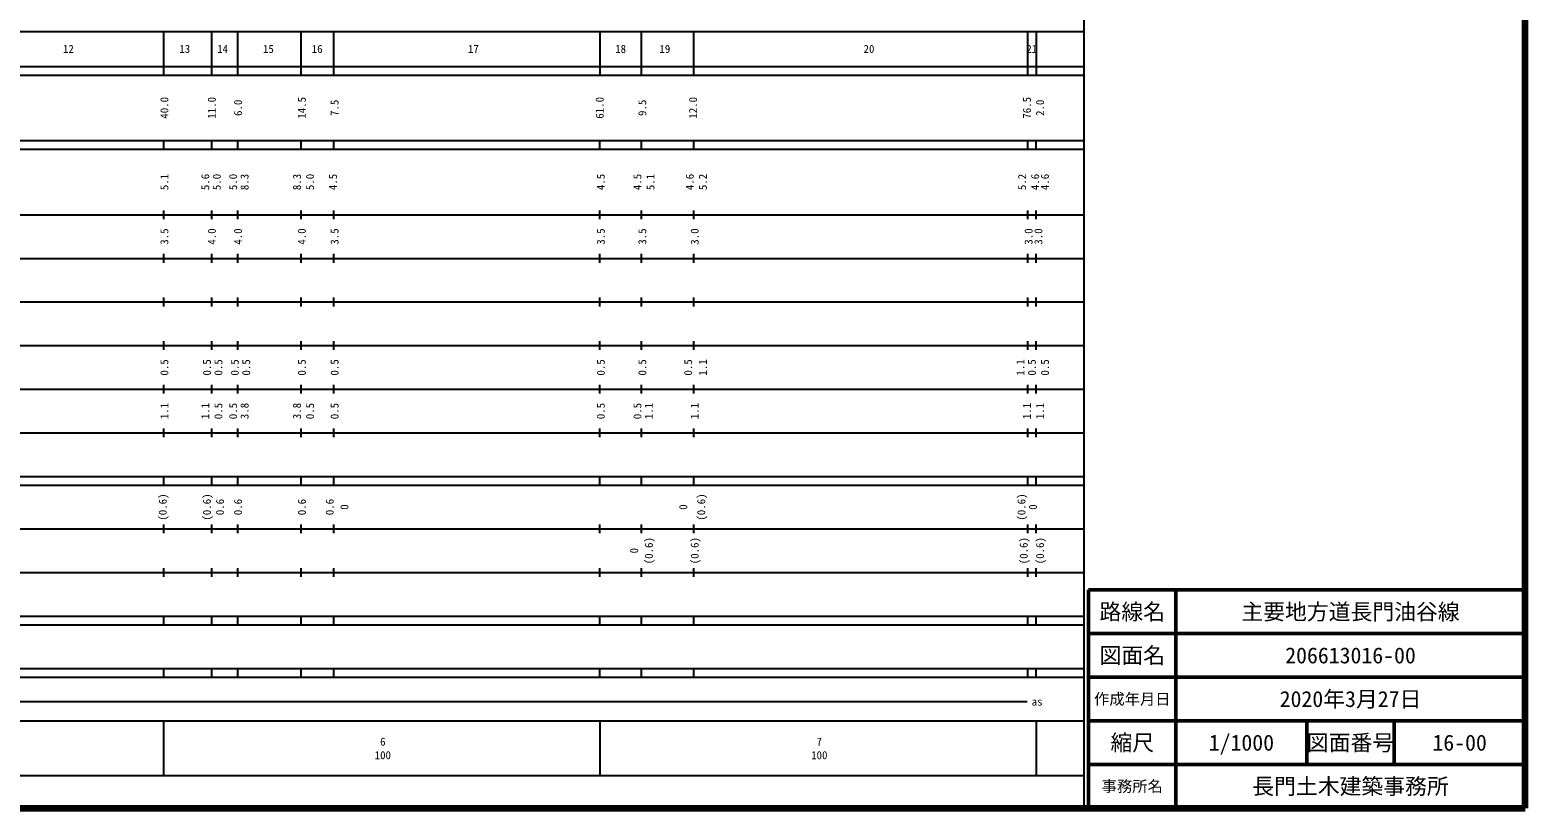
# Model space of a CAD drawing. Units: millimetres on the paper. Extents: x 40 to 680, y 20 to 380.
# Drawn here: x 337.4 to 680, y 20 to 198.4 of the extents above; entities that cross this region are included whole.
import ezdxf
from ezdxf.enums import TextEntityAlignment as Align

# ---------------------------------------------------------------- set-up
doc = ezdxf.new("R2010")
doc.units = ezdxf.units.MM
for name, color, linetype, lineweight in [('M-TTL', 2, 'Continuous', 140), ('M-TTL-BAND', 7, 'Continuous', 25), ('M-TTL-FRAM', 2, 'Continuous', 50), ('M-TTL-LINE', 7, 'Continuous', 50), ('M-TTL-TXT', 7, 'Continuous', 13)]:
    doc.layers.add(name, color=color, linetype=linetype, lineweight=lineweight)
doc.styles.add('ＭＳ ゴシック', font='')
doc.styles.get('ＭＳ ゴシック').set_extended_font_data('MS Gothic')

msp = doc.modelspace()

# ---------------------------------------------------------------- linework, layer by layer
at = {"layer": 'M-TTL'}
for p, q in [((680, 20), (680, 380)), ((40, 20), (680, 20))]:
    msp.add_line(p, q, dxfattribs=at)
at = {"layer": 'M-TTL-BAND'}
for p, q in [((579, 20), (579, 370)), ((68, 198), (579, 198)), ((368, 198), (368, 188)), ((379, 198), (379, 188)), ((385, 198), (385, 188)), ((399.5, 198), (399.5, 188)), ((407, 198), (407, 188)), ((468, 198), (468, 188)), ((477.5, 198), (477.5, 188)), ((489.5, 198), (489.5, 188)), ((566, 198), (566, 188)), ((568, 198), (568, 188)), ((40, 190), (579, 190)), ((40, 188), (579, 188)), ((40, 173), (579, 173)), ((368, 173), (368, 171)), ((379, 173), (379, 171)), ((385, 173), (385, 171)), ((399.5, 173), (399.5, 171)), ((407, 173), (407, 171)), ((468, 171), (468, 173)), ((477.5, 173), (477.5, 171)), ((489.5, 173), (489.5, 171)), ((566, 173), (566, 171)), ((568, 171), (568, 173)), ((40, 171), (579, 171)), ((40, 156), (579, 156)), ((368, 157), (368, 155)), ((379, 157), (379, 155)), ((385, 157), (385, 155)), ((399.5, 157), (399.5, 155)), ((407, 157), (407, 155)), ((468, 155), (468, 157)), ((477.5, 157), (477.5, 155)), ((489.5, 157), (489.5, 155)), ((566, 157), (566, 155)), ((568, 155), (568, 157)), ((46, 146), (579, 146)), ((368, 147), (368, 145)), ((379, 147), (379, 145)), ((385, 147), (385, 145)), ((399.5, 147), (399.5, 145)), ((407, 147), (407, 145)), ((468, 145), (468, 147)), ((477.5, 147), (477.5, 145)), ((489.5, 147), (489.5, 145)), ((566, 147), (566, 145)), ((568, 145), (568, 147)), ((52, 136), (579, 136)), ((368, 137), (368, 135)), ((379, 137), (379, 135)), ((385, 137), (385, 135)), ((399.5, 137), (399.5, 135)), ((407, 137), (407, 135)), ((468, 135), (468, 137)), ((477.5, 137), (477.5, 135)), ((489.5, 137), (489.5, 135)), ((566, 137), (566, 135)), ((568, 135), (568, 137)), ((368, 127), (368, 125)), ((379, 127), (379, 125)), ((385, 127), (385, 125)), ((399.5, 127), (399.5, 125)), ((407, 127), (407, 125)), ((468, 125), (468, 127)), ((477.5, 127), (477.5, 125)), ((489.5, 127), (489.5, 125)), ((566, 127), (566, 125)), ((568, 125), (568, 127)), ((46, 126), (579, 126)), ((368, 117), (368, 115)), ((379, 117), (379, 115)), ((385, 117), (385, 115)), ((399.5, 117), (399.5, 115)), ((407, 117), (407, 115)), ((468, 115), (468, 117)), ((477.5, 117), (477.5, 115)), ((489.5, 117), (489.5, 115)), ((566, 117), (566, 115)), ((568, 115), (568, 117)), ((52, 116), (579, 116)), ((368, 107), (368, 105)), ((379, 107), (379, 105)), ((385, 107), (385, 105)), ((399.5, 107), (399.5, 105)), ((407, 107), (407, 105)), ((468, 105), (468, 107)), ((477.5, 107), (477.5, 105)), ((489.5, 107), (489.5, 105)), ((566, 107), (566, 105)), ((568, 105), (568, 107)), ((46, 106), (579, 106)), ((40, 96), (579, 96)), ((368, 96), (368, 94)), ((379, 96), (379, 94)), ((385, 96), (385, 94)), ((399.5, 96), (399.5, 94)), ((407, 96), (407, 94)), ((468, 94), (468, 96)), ((477.5, 96), (477.5, 94)), ((489.5, 96), (489.5, 94)), ((566, 96), (566, 94)), ((568, 94), (568, 96)), ((40, 94), (579, 94)), ((49, 84), (579, 84)), ((368, 85), (368, 83)), ((379, 85), (379, 83)), ((385, 85), (385, 83)), ((399.5, 85), (399.5, 83)), ((407, 85), (407, 83)), ((468, 83), (468, 85)), ((477.5, 85), (477.5, 83)), ((489.5, 85), (489.5, 83)), ((566, 85), (566, 83)), ((568, 83), (568, 85)), ((40, 74), (579, 74)), ((368, 75), (368, 73)), ((379, 75), (379, 73)), ((385, 75), (385, 73)), ((399.5, 75), (399.5, 73)), ((407, 75), (407, 73)), ((468, 73), (468, 75)), ((477.5, 75), (477.5, 73)), ((489.5, 75), (489.5, 73)), ((566, 75), (566, 73)), ((568, 73), (568, 75)), ((40, 64), (579, 64)), ((40, 62), (579, 62)), ((368, 64), (368, 62)), ((379, 64), (379, 62)), ((385, 64), (385, 62)), ((399.5, 64), (399.5, 62)), ((407, 64), (407, 62)), ((468, 62), (468, 64)), ((477.5, 64), (477.5, 62)), ((489.5, 64), (489.5, 62)), ((566, 64), (566, 62)), ((568, 62), (568, 64)), ((40, 52), (579, 52)), ((368, 52), (368, 50)), ((379, 52), (379, 50)), ((385, 52), (385, 50)), ((399.5, 52), (399.5, 50)), ((407, 52), (407, 50)), ((468, 50), (468, 52)), ((477.5, 52), (477.5, 50)), ((489.5, 52), (489.5, 50)), ((566, 52), (566, 50)), ((568, 50), (568, 52)), ((40, 50), (579, 50)), ((70.805, 44.406), (565.903, 44.406)), ((40, 40), (579, 40)), ((368, 40), (368, 27.5)), ((468, 40), (468, 27.5)), ((568, 40), (568, 27.5)), ((68, 27.5), (579, 27.5))]:
    msp.add_line(p, q, dxfattribs=at)
at = {"layer": 'M-TTL-FRAM'}
for p, q in [((680, 70), (580, 70)), ((580, 70), (580, 20))]:
    msp.add_line(p, q, dxfattribs=at)
at = {"layer": 'M-TTL-LINE'}
for p, q in [((600, 70), (600, 20)), ((680, 60), (580, 60)), ((680, 50), (580, 50)), ((680, 40), (580, 40)), ((630, 40), (630, 30)), ((650, 40), (650, 30)), ((680, 30), (580, 30))]:
    msp.add_line(p, q, dxfattribs=at)

# ---------------------------------------------------------------- texts
at = {"layer": 'M-TTL-BAND', "style": 'ＭＳ ゴシック'}
for s, p in [('12', (346.238, 194)), ('13', (372.905, 194)), ('14', (381.572, 194)), ('15', (392.073, 194)), ('16', (403.24, 194)), ('17', (439.034, 194)), ('18', (472.768, 194)), ('19', (482.909, 194)), ('20', (529.675, 194)), ('21', (566.973, 194)), ('as', (568.201, 44.406)), ('6', (418.288, 35.238)), ('7', (518.288, 35.238)), ('100', (418.288, 32.131)), ('100', (518.288, 32.131))]:
    msp.add_text(s, height=1.833, dxfattribs=at).set_placement(p, align=Align.MIDDLE_CENTER)
for s, p in [('40.0', (368.227, 180.5)), ('11.0', (379.103, 180.5)), ('6.0', (385.103, 180.5)), ('14.5', (399.729, 180.5)), ('7.5', (407.229, 180.5)), ('61.0', (467.971, 180.5)), ('9.5', (477.731, 180.5)), ('12.0', (489.357, 180.5)), ('76.5', (565.86, 180.5)), ('2.0', (568.86, 180.5)), ('5.1', (368.227, 163.5)), ('5.6', (377.603, 163.5)), ('5.0', (380.228, 163.5)), ('5.0', (383.978, 163.5)), ('8.3', (386.603, 163.5)), ('8.3', (398.604, 163.5)), ('5.0', (401.604, 163.5)), ('4.5', (406.854, 163.5)), ('4.5', (468.217, 163.5)), ('4.5', (476.606, 163.5)), ('5.1', (479.606, 163.5)), ('4.6', (488.607, 163.5)), ('5.2', (491.607, 163.5)), ('5.2', (564.735, 163.5)), ('4.6', (567.735, 163.5)), ('4.6', (569.985, 163.5)), ('3.5', (368.227, 151)), ('4.0', (379.103, 151)), ('4.0', (385.103, 151)), ('4.0', (399.729, 151)), ('3.5', (407.229, 151)), ('3.5', (468.217, 151)), ('3.5', (477.731, 151)), ('3.0', (489.732, 151)), ('3.0', (566.235, 151)), ('3.0', (568.485, 151)), ('0.5', (368.227, 121)), ('0.5', (377.978, 121)), ('0.5', (380.603, 121)), ('0.5', (384.353, 121)), ('0.5', (386.978, 121)), ('0.5', (399.729, 121)), ('0.5', (407.229, 121)), ('0.5', (468.217, 121)), ('0.5', (477.731, 121)), ('0.5', (488.232, 121)), ('1.1', (491.607, 121)), ('1.1', (564.36, 121)), ('0.5', (566.985, 121)), ('0.5', (569.985, 121)), ('1.1', (368.227, 111)), ('1.1', (377.603, 111)), ('0.5', (380.603, 111)), ('0.5', (383.978, 111)), ('3.8', (386.603, 111)), ('3.8', (398.604, 111)), ('0.5', (401.604, 111)), ('0.5', (407.229, 111)), ('0.5', (468.217, 111)), ('0.5', (476.606, 111)), ('1.1', (479.231, 111)), ('1.1', (489.732, 111)), ('1.1', (565.86, 111)), ('1.1', (568.86, 111)), ('(0.6)', (367.852, 89)), ('(0.6)', (377.978, 89)), ('0.6', (380.978, 89)), ('0.6', (385.103, 89)), ('0.6', (399.729, 89)), ('0.6', (406.104, 89)), ('0', (409.479, 89)), ('0', (487.107, 89)), ('(0.6)', (491.232, 89)), ('(0.6)', (564.604, 89)), ('0', (567.228, 89)), ('0', (475.856, 79)), ('(0.6)', (479.231, 79)), ('(0.6)', (489.732, 79)), ('(0.6)', (565.11, 79)), ('(0.6)', (568.86, 79))]:
    msp.add_text(s, height=1.833, rotation=90, dxfattribs=at).set_placement(p, align=Align.MIDDLE_CENTER)
at = {"layer": 'M-TTL-TXT', "style": 'ＭＳ ゴシック'}
for s, height, p in [('路線名', 3.666, (590, 65)), ('主要地方道長門油谷線', 3.666, (640, 65)), ('図面名', 3.666, (590, 55)), ('206613016-00', 3.666, (640, 55)), ('作成年月日', 2.566, (590, 45)), ('2020年3月27日', 3.666, (640, 45)), ('縮尺', 3.666, (590, 35)), ('1/1000', 3.666, (615, 35)), ('図面番号', 3.666, (640, 35)), ('16-00', 3.666, (665, 35)), ('事務所名', 2.566, (590, 25)), ('長門土木建築事務所', 3.666, (640, 25))]:
    msp.add_text(s, height=height, dxfattribs=at).set_placement(p, align=Align.MIDDLE_CENTER)

doc.saveas('drawing.dxf')
